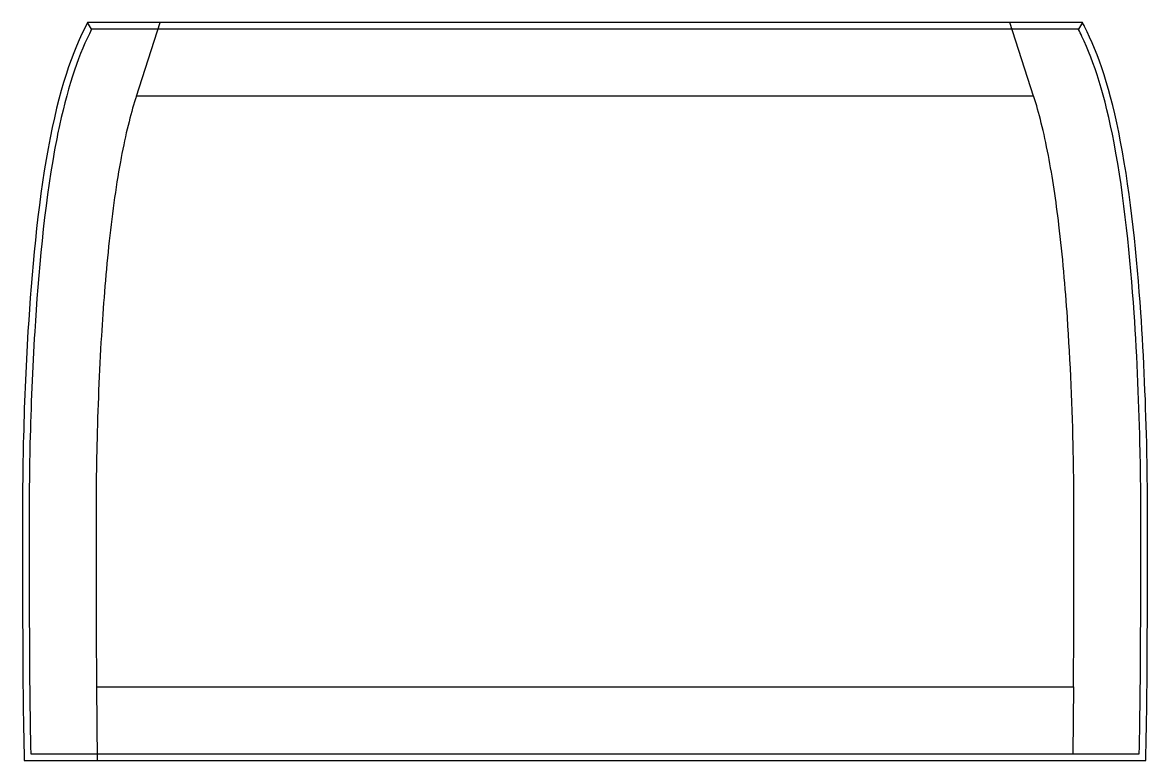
# Model space of a CAD drawing. Header units: inches. Extents: x -21 to 21, y -9.5 to 18.2.
import ezdxf

# ---------------------------------------------------------------- set-up
doc = ezdxf.new("R2010")
doc.units = ezdxf.units.IN
doc.layers.get('0').update_dxf_attribs({"linetype": 'CONTINUOUS'})

msp = doc.modelspace()

# ---------------------------------------------------------------- linework, layer by layer
for p, q in [((18.598, 18.15), (-18.598, 18.15)), ((-18.447, 17.9), (-18.598, 18.15)), ((-16.774, 15.4), (-15.883, 18.15)), ((16.774, 15.4), (15.884, 18.15)), ((18.598, 18.15), (18.447, 17.9)), ((18.447, 17.9), (-18.447, 17.9)), ((16.774, 15.4), (-16.774, 15.4)), ((-18.262, -6.702), (18.262, -6.702)), ((-18.262, -6.702), (-18.236, -9.452)), ((18.262, -6.702), (18.239, -9.202)), ((-20.723, -9.202), (20.723, -9.202)), ((-20.967, -9.452), (20.967, -9.452))]:
    msp.add_line(p, q)
for points, knots in [([(-18.598, 18.15), (-19.177, 17.066), (-19.676, 15.619), (-20.472, 11.26), (-20.694, 8.762), (-20.91, 5.222), (-20.968, 3.789), (-21.02, 1.577), (-21.03, 0.833), (-21.031, -0.37), (-21.031, -0.508), (-21.031, -1.683), (-21.03, -2.835), (-21.021, -6.164), (-21.006, -7.957), (-20.967, -9.452)], [-53.62763, -53.62763, -53.62763, -53.62763, -42.393498, -42.393498, -31.214539, -31.214539, -24.067392, -24.067392, -19.748704, -19.748704, -19.188605, -19.188605, -14.982031, -14.982031, -5.924148, -5.924148, -5.924148, -5.924148]), ([(20.967, -9.452), (21.007, -7.924), (21.021, -6.119), (21.031, -2.645), (21.031, -1.239), (21.03, 0.036), (21.03, 0.092), (21.03, 0.326), (21.029, 0.504), (21.024, 1.155), (21.017, 1.632), (20.972, 3.804), (20.896, 5.605), (20.641, 9.336), (20.416, 11.656), (19.652, 15.647), (19.197, 16.982), (18.651, 18.049), (18.625, 18.099), (18.598, 18.15)], [-118.595567, -118.595567, -118.595567, -118.595567, -105.294427, -105.294427, -97.833997, -97.833997, -97.49057, -97.49057, -96.404184, -96.404184, -93.504069, -93.504069, -83.114493, -83.114493, -70.747579, -70.747579, -58.867024, -58.867024, -58.283159, -58.283159, -58.283159, -58.283159]), ([(-18.447, 17.9), (-18.899, 17.019), (-19.304, 15.887), (-19.648, 14.298), (-19.71, 14.011), (-19.771, 13.708), (-19.829, 13.389), (-20.223, 11.232), (-20.444, 8.741), (-20.576, 6.587), (-20.66, 5.21), (-20.718, 3.78), (-20.751, 2.405), (-20.77, 1.573), (-20.78, 0.832), (-20.781, -0.232), (-20.781, -0.37), (-20.781, -0.508), (-20.781, -0.646), (-20.781, -1.683), (-20.78, -2.835), (-20.777, -3.89), (-20.772, -6.04), (-20.758, -7.759), (-20.723, -9.202)], [-53.164777, -53.164777, -53.164777, -53.164777, -44.044682, -44.044682, -44.044682, -42.393498, -42.393498, -42.393498, -31.214539, -31.214539, -31.214539, -24.067392, -24.067392, -24.067392, -19.748704, -19.748704, -19.748704, -19.188605, -19.188605, -19.188605, -14.982031, -14.982031, -14.982031, -6.411372, -6.411372, -6.411372, -6.411372]), ([(20.723, -9.202), (20.758, -7.73), (20.772, -6), (20.777, -3.892), (20.781, -2.644), (20.781, -1.239), (20.78, -0.02), (20.78, 0.036), (20.78, 0.092), (20.78, 0.148), (20.78, 0.325), (20.779, 0.502), (20.778, 0.68), (20.774, 1.152), (20.767, 1.628), (20.757, 2.101), (20.722, 3.795), (20.647, 5.593), (20.53, 7.291), (20.392, 9.313), (20.167, 11.626), (19.781, 13.645), (19.441, 15.423), (19.035, 16.673), (18.579, 17.632), (18.538, 17.719), (18.496, 17.803), (18.454, 17.885), (18.452, 17.89), (18.449, 17.895), (18.447, 17.9)], [-117.894555, -117.894555, -117.894555, -117.894555, -105.294427, -105.294427, -105.294427, -97.833997, -97.833997, -97.833997, -97.49057, -97.49057, -97.49057, -96.404184, -96.404184, -96.404184, -93.504069, -93.504069, -93.504069, -83.114493, -83.114493, -83.114493, -70.747579, -70.747579, -70.747579, -59.854345, -59.854345, -59.854345, -58.867024, -58.867024, -58.867024, -58.808835, -58.808835, -58.808835, -58.808835]), ([(-16.774, 15.4), (-16.959, 14.827), (-17.142, 14.123), (-17.311, 13.251), (-17.331, 13.15), (-17.35, 13.046), (-17.37, 12.94), (-17.549, 11.96), (-17.694, 10.872), (-17.81, 9.772), (-17.928, 8.642), (-18.016, 7.499), (-18.081, 6.435), (-18.163, 5.092), (-18.22, 3.692), (-18.251, 2.346), (-18.269, 1.597), (-18.278, 0.936), (-18.28, 0.023), (-18.28, -0.06), (-18.281, -0.145), (-18.281, -0.233), (-18.281, -0.371), (-18.281, -0.509), (-18.281, -0.647), (-18.281, -1.682), (-18.28, -2.832), (-18.277, -3.884), (-18.275, -4.92), (-18.27, -5.854), (-18.262, -6.702)], [-48.113182, -48.113182, -48.113182, -48.113182, -42.988314, -42.988314, -42.988314, -42.393498, -42.393498, -42.393498, -36.877096, -36.877096, -36.877096, -31.214539, -31.214539, -31.214539, -24.067392, -24.067392, -24.067392, -20.108748, -20.108748, -20.108748, -19.748704, -19.748704, -19.748704, -19.188605, -19.188605, -19.188605, -14.982031, -14.982031, -14.982031, -10.835426, -10.835426, -10.835426, -10.835426]), ([(18.262, -6.702), (18.27, -5.847), (18.275, -4.913), (18.277, -3.886), (18.281, -2.642), (18.281, -1.239), (18.28, -0.021), (18.28, 0.034), (18.28, 0.088), (18.28, 0.143), (18.28, 0.315), (18.279, 0.488), (18.278, 0.661), (18.274, 1.122), (18.267, 1.587), (18.258, 2.049), (18.223, 3.706), (18.149, 5.468), (18.036, 7.121), (17.96, 8.229), (17.858, 9.42), (17.719, 10.581), (17.611, 11.483), (17.48, 12.367), (17.326, 13.175), (17.154, 14.07), (16.97, 14.789), (16.783, 15.371), (16.78, 15.381), (16.777, 15.39), (16.774, 15.4)], [-111.451984, -111.451984, -111.451984, -111.451984, -105.294427, -105.294427, -105.294427, -97.833997, -97.833997, -97.833997, -97.49057, -97.49057, -97.49057, -96.404184, -96.404184, -96.404184, -93.504069, -93.504069, -93.504069, -83.114493, -83.114493, -83.114493, -76.151611, -76.151611, -76.151611, -70.747579, -70.747579, -70.747579, -64.766099, -64.766099, -64.766099, -64.667333, -64.667333, -64.667333, -64.667333])]:
    msp.add_open_spline(points, degree=3, knots=knots)

doc.saveas('drawing.dxf')
